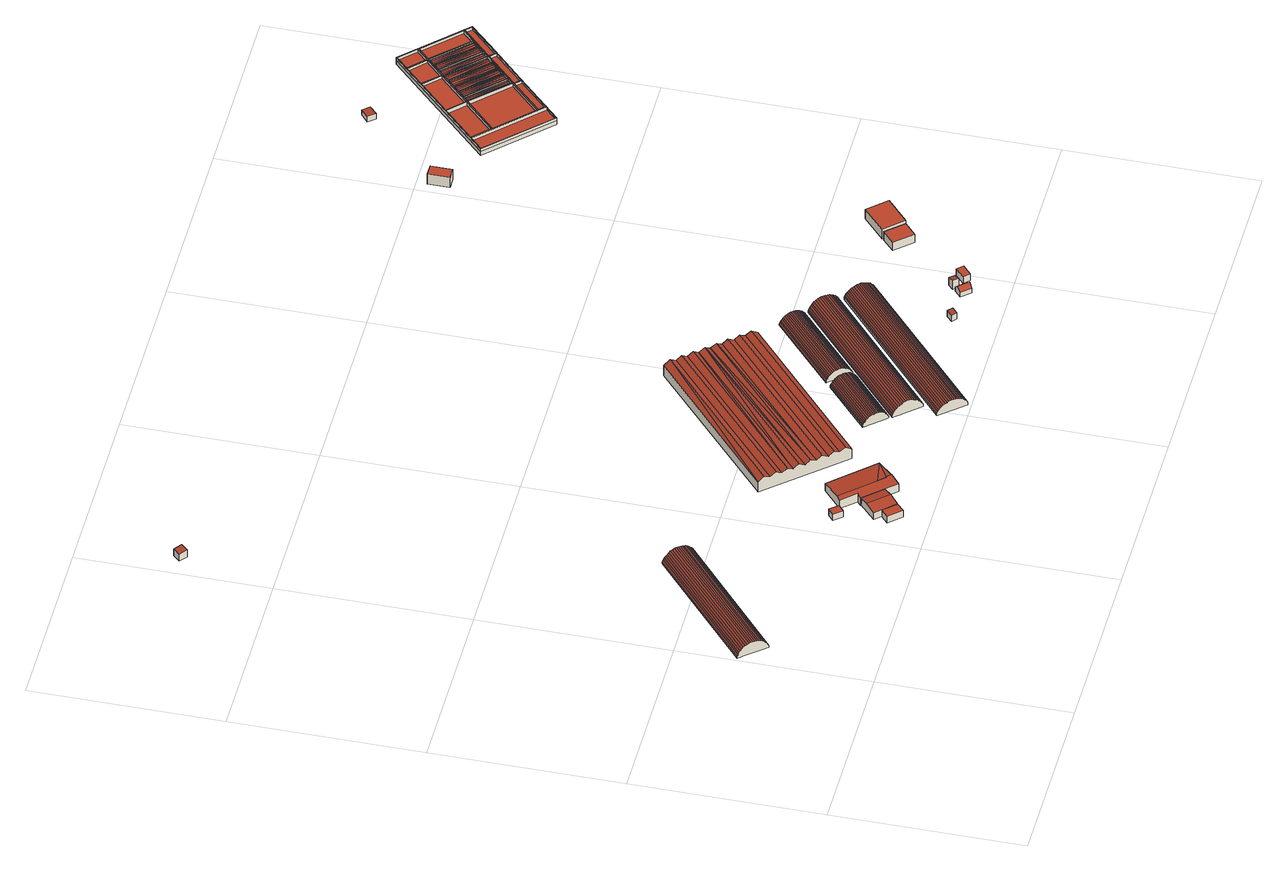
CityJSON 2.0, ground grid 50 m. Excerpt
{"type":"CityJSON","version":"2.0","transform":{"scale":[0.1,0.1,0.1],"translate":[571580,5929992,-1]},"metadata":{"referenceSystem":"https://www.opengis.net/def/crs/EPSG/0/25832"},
"CityObjects":{
"building1":{"type":"Building","attributes":{"Grundfläche 2D":"338.852267","Grundhöhe NN":"0.099"},"geometry":[{"type":"Solid","lod":"3","boundaries":[[[[0,1,2,3]],[[4,0,3,5]],[[6,4,5,7]],[[8,6,7,9]],[[10,8,9,11]],[[12,10,11,13]],[[14,12,13,15]],[[16,14,15,17]],[[18,16,17,19]],[[20,18,19,21]],[[22,20,21,23]],[[24,22,23,25]],[[26,24,25,27]],[[28,26,27,29]],[[30,28,29,31]],[[32,30,31,33]],[[34,32,33,35]],[[36,34,35,37]],[[38,36,37,39]],[[40,38,39,41]],[[42,43,44,45,46,47,48,41,39,37,35,33,31,29,27,25,23,21,19,17,15,13,11,9,7,5,3,2,49,50]],[[40,41,48,51]],[[52,53,54,55,1,0,4,6,8,10,12,14,16,18,20,22,24,26,28,30,32,34,36,38,40,51,56]],[[2,1,55,49]],[[53,52,56,51,48,47,46,45,44,43,42,50,49,55,54]]]],"semantics":{"surfaces":[{"type":"RoofSurface"},{"type":"WallSurface"},{"type":"GroundSurface"}],"values":[[0,0,0,0,0,0,0,0,0,0,0,0,0,0,0,0,0,0,0,0,1,1,1,1,2]]}}]},
"building2":{"type":"Building","attributes":{"Grundfläche 2D":"5.682394","Grundhöhe NN":"-0.002"},"geometry":[{"type":"Solid","lod":"3","boundaries":[[[[57,58,59,60]],[[61,62,60,59]],[[62,63,57,60]],[[63,64,58,57]],[[64,61,59,58]],[[64,63,62,61]]]],"semantics":{"surfaces":[{"type":"RoofSurface"},{"type":"WallSurface"},{"type":"GroundSurface"}],"values":[[0,1,1,1,1,2]]}}]},
"building3":{"type":"Building","attributes":{"Grundfläche 2D":"6.381788","Grundhöhe NN":"0.850"},"geometry":[{"type":"Solid","lod":"3","boundaries":[[[[65,66,67,68]],[[69,70,68,67]],[[70,71,65,68]],[[71,72,66,65]],[[72,69,67,66]],[[72,71,70,69]]]],"semantics":{"surfaces":[{"type":"RoofSurface"},{"type":"WallSurface"},{"type":"GroundSurface"}],"values":[[0,1,1,1,1,2]]}}]},
"building4":{"type":"Building","attributes":{"Grundfläche 2D":"54.134556","Grundhöhe NN":"0.961"},"geometry":[{"type":"Solid","lod":"3","boundaries":[[[[73,74,75]],[[76,77,73,75,78]],[[79,76,78,80]],[[81,74,73,82]],[[80,78,75,74,83,84]],[[79,80,84,85]],[[77,76,79,85,86]],[[73,77,86,87]],[[82,73,87,88]],[[81,82,88,89]],[[74,81,89,83]],[[88,87,86,85,84,83,89]]]],"semantics":{"surfaces":[{"type":"RoofSurface"},{"type":"WallSurface"},{"type":"GroundSurface"}],"values":[[0,0,0,0,1,1,1,1,1,1,1,2]]}}]},
"building5":{"type":"Building","attributes":{"Grundfläche 2D":"131.414158","Grundhöhe NN":"0.733"},"geometry":[{"type":"Solid","lod":"3","boundaries":[[[[90,91,92,93]],[[94,92,91]],[[94,95,92]],[[96,79,80,97,98,99,100,91,90,101]],[[102,94,91]],[[100,102,91]],[[94,99,98,95]],[[102,100,99,94]],[[103,104,97,80,79,105]],[[106,92,95,98,97,104,107]],[[93,92,106,108]],[[101,90,93,108,109]],[[96,101,109,110]],[[79,96,110,105]],[[109,108,106,107,104,103,105,110]]]],"semantics":{"surfaces":[{"type":"RoofSurface"},{"type":"WallSurface"},{"type":"GroundSurface"}],"values":[[0,0,0,0,0,1,1,1,1,1,1,1,1,1,2]]}}]},
"building6":{"type":"Building","attributes":{"Grundfläche 2D":"1256.843056","Grundhöhe NN":"0.139"},"geometry":[{"type":"Solid","lod":"3","boundaries":[[[[111,112,113]],[[111,113,114]],[[115,111,114,116]],[[117,115,116,118]],[[119,117,118,120]],[[121,119,120,122]],[[123,122,124]],[[121,122,123]],[[125,124,126]],[[123,124,125]],[[125,126,127]],[[128,127,129]],[[125,127,128]],[[130,129,131]],[[128,129,130]],[[132,133,131,134]],[[130,131,133]],[[135,132,134,136]],[[137,135,136,138]],[[139,137,138,140]],[[141,139,140,142]],[[143,141,142,144]],[[113,112,145,146]],[[144,142,140,138,136,134,131,129,127,126,124,122,120,118,116,114,113,146,147]],[[143,144,147,148]],[[112,111,115,117,119,121,123,125,128,130,133,132,135,137,139,141,143,148,145]],[[147,146,145,148]]]],"semantics":{"surfaces":[{"type":"RoofSurface"},{"type":"WallSurface"},{"type":"GroundSurface"}],"values":[[0,0,0,0,0,0,0,0,0,0,0,0,0,0,0,0,0,0,0,0,0,0,1,1,1,1,2]]}}]},
"building7":{"type":"Building","attributes":{"Grundfläche 2D":"120.732011","Grundhöhe NN":"0.427"},"geometry":[{"type":"Solid","lod":"3","boundaries":[[[[149,150,151,152]],[[153,150,149,154]],[[155,153,154,156]],[[157,155,156,158]],[[159,157,158,160]],[[161,159,160,162]],[[163,161,162,164]],[[165,163,164,166]],[[167,165,166,168]],[[169,167,168,170]],[[171,169,170,172]],[[173,171,172,174]],[[175,173,174,176]],[[177,175,176,178]],[[179,177,178,180]],[[181,179,180,182]],[[183,181,182,184]],[[185,183,184,186]],[[187,185,186,188]],[[189,187,188,190]],[[152,151,191,192]],[[193,194,195,196,197,198,199,200,201,202,190,188,186,184,182,180,178,176,174,172,170,168,166,164,162,160,158,156,154,149,152,192,203]],[[189,190,202,204]],[[151,150,153,155,157,159,161,163,165,167,169,171,173,175,177,179,181,183,185,187,189,204,205,206,207,208,209,210,211,212,191]],[[211,210,209,208,207,206,205,204,202,201,200,199,198,197,196,195,194,193,203,192,191,212]]]],"semantics":{"surfaces":[{"type":"RoofSurface"},{"type":"WallSurface"},{"type":"GroundSurface"}],"values":[[0,0,0,0,0,0,0,0,0,0,0,0,0,0,0,0,0,0,0,0,1,1,1,1,2]]}}]},
"building8":{"type":"Building","attributes":{"Grundfläche 2D":"373.213805","Grundhöhe NN":"0.312"},"geometry":[{"type":"Solid","lod":"3","boundaries":[[[[213,214,215,216]],[[217,214,213,218]],[[219,217,218,220]],[[221,219,220,222]],[[223,221,222,224]],[[225,223,224,226]],[[227,225,226,228]],[[229,227,228,230]],[[231,229,230,232]],[[233,231,232,234]],[[235,233,234,236]],[[237,235,236,238]],[[239,237,238,240]],[[241,239,240,242]],[[243,241,242,244]],[[245,243,244,246]],[[247,245,246,248]],[[249,247,248,250]],[[251,249,250,252]],[[253,251,252,254]],[[216,215,255,256]],[[257,258,259,260,261,262,263,254,252,250,248,246,244,242,240,238,236,234,232,230,228,226,224,222,220,218,213,216,256,264]],[[253,254,263,265]],[[215,214,217,219,221,223,225,227,229,231,233,235,237,239,241,243,245,247,249,251,253,265,266,267,268,269,270,271,272,273,255]],[[272,271,270,269,268,267,266,265,263,262,261,260,259,258,257,264,256,255,273]]]],"semantics":{"surfaces":[{"type":"RoofSurface"},{"type":"WallSurface"},{"type":"GroundSurface"}],"values":[[0,0,0,0,0,0,0,0,0,0,0,0,0,0,0,0,0,0,0,0,1,1,1,1,2]]}}]},
"building9":{"type":"Building","attributes":{"Grundfläche 2D":"407.333991","Grundhöhe NN":"0.289"},"geometry":[{"type":"Solid","lod":"3","boundaries":[[[[274,275,276,277]],[[278,274,277,279]],[[280,278,279,281]],[[282,280,281,283]],[[284,282,283,285]],[[286,284,285,287]],[[288,286,287,289]],[[290,288,289,291]],[[292,290,291,293]],[[294,292,293,295]],[[296,294,295,297]],[[298,296,297,299]],[[300,298,299,301]],[[302,300,301,303]],[[304,302,303,305]],[[306,304,305,307]],[[308,306,307,309]],[[310,308,309,311]],[[312,310,311,313]],[[314,312,313,315]],[[316,317,318,319,320,315,313,311,309,307,305,303,301,299,297,295,293,291,289,287,285,283,281,279,277,276,321,322]],[[314,315,320,323]],[[324,325,326,327,328,329,275,274,278,280,282,284,286,288,290,292,294,296,298,300,302,304,306,308,310,312,314,323,330]],[[276,275,329,321]],[[327,326,325,324,330,323,320,319,318,317,316,322,321,329,328]]]],"semantics":{"surfaces":[{"type":"RoofSurface"},{"type":"WallSurface"},{"type":"GroundSurface"}],"values":[[0,0,0,0,0,0,0,0,0,0,0,0,0,0,0,0,0,0,0,0,1,1,1,1,2]]}}]},
"building10":{"type":"Building","attributes":{"Grundfläche 2D":"174.908696","Grundhöhe NN":"0.243"},"geometry":[{"type":"Solid","lod":"3","boundaries":[[[[331,332,333,334]],[[335,331,334,336]],[[337,335,336,338]],[[339,337,338,340]],[[341,339,340,342]],[[343,341,342,344]],[[345,343,344,346]],[[347,345,346,348]],[[349,347,348,350]],[[351,349,350,352]],[[353,351,352,354]],[[355,353,354,356]],[[357,355,356,358]],[[359,357,358,360]],[[361,359,360,362]],[[363,361,362,364]],[[365,363,364,366]],[[367,365,366,368]],[[369,367,368,370]],[[371,369,370,372]],[[373,374,375,376,377,378,379,380,372,370,368,366,364,362,360,358,356,354,352,350,348,346,344,342,340,338,336,334,333,381,382]],[[371,372,380,383]],[[384,385,386,387,332,331,335,337,339,341,343,345,347,349,351,353,355,357,359,361,363,365,367,369,371,383,388]],[[333,332,387,381]],[[385,384,388,383,380,379,378,377,376,375,374,373,382,381,387,386]]]],"semantics":{"surfaces":[{"type":"RoofSurface"},{"type":"WallSurface"},{"type":"GroundSurface"}],"values":[[0,0,0,0,0,0,0,0,0,0,0,0,0,0,0,0,0,0,0,0,1,1,1,1,2]]}}]},
"building11":{"type":"Building","attributes":{"Grundfläche 2D":"3.061677","Grundhöhe NN":"0.054"},"geometry":[{"type":"Solid","lod":"3","boundaries":[[[[389,390,391,392]],[[393,394,392,391]],[[394,395,389,392]],[[395,396,390,389]],[[396,393,391,390]],[[396,395,394,393]]]],"semantics":{"surfaces":[{"type":"RoofSurface"},{"type":"WallSurface"},{"type":"GroundSurface"}],"values":[[0,1,1,1,1,2]]}}]},
"building12":{"type":"Building","attributes":{"Grundfläche 2D":"8.193374","Grundhöhe NN":"0.173"},"geometry":[{"type":"Solid","lod":"3","boundaries":[[[[397,398,399,400]],[[401,397,400,402]],[[402,400,399,403,404]],[[401,402,404,405]],[[398,397,401,405,406]],[[399,398,406,403]],[[404,403,406,405]]]],"semantics":{"surfaces":[{"type":"RoofSurface"},{"type":"WallSurface"},{"type":"GroundSurface"}],"values":[[0,0,1,1,1,1,2]]}}]},
"building13":{"type":"Building","attributes":{"Grundfläche 2D":"3.068790","Grundhöhe NN":"0.237"},"geometry":[{"type":"Solid","lod":"3","boundaries":[[[[407,408,409,410]],[[411,412,410,409]],[[412,413,407,410]],[[413,414,408,407]],[[414,411,409,408]],[[414,413,412,411]]]],"semantics":{"surfaces":[{"type":"RoofSurface"},{"type":"WallSurface"},{"type":"GroundSurface"}],"values":[[0,1,1,1,1,2]]}}]},
"building14":{"type":"Building","attributes":{"Grundfläche 2D":"7.420832","Grundhöhe NN":"0.067"},"geometry":[{"type":"Solid","lod":"3","boundaries":[[[[415,416,417,418]],[[419,420,418,417]],[[420,421,415,418]],[[421,422,416,415]],[[422,419,417,416]],[[422,421,420,419]]]],"semantics":{"surfaces":[{"type":"RoofSurface"},{"type":"WallSurface"},{"type":"GroundSurface"}],"values":[[0,1,1,1,1,2]]}}]},
"building15":{"type":"Building","attributes":{"Grundfläche 2D":"27.322802","Grundhöhe NN":"-0.134"},"geometry":[{"type":"Solid","lod":"3","boundaries":[[[[423,424,425,426]],[[427,428,426,425]],[[428,429,423,426]],[[429,430,424,423]],[[430,427,425,424]],[[430,429,428,427]]]],"semantics":{"surfaces":[{"type":"RoofSurface"},{"type":"WallSurface"},{"type":"GroundSurface"}],"values":[[0,1,1,1,1,2]]}}]},
"building16":{"type":"Building","attributes":{"Grundfläche 2D":"55.480690","Grundhöhe NN":"-0.134"},"geometry":[{"type":"Solid","lod":"3","boundaries":[[[[431,432,433,434]],[[435,436,434,433]],[[436,437,431,434]],[[437,438,432,431]],[[438,435,433,432]],[[438,437,436,435]]]],"semantics":{"surfaces":[{"type":"RoofSurface"},{"type":"WallSurface"},{"type":"GroundSurface"}],"values":[[0,1,1,1,1,2]]}}]},
"building17":{"type":"Building","attributes":{"Grundfläche 2D":"17.397596","Grundhöhe NN":"5.519"},"geometry":[{"type":"Solid","lod":"3","boundaries":[[[[439,440,441,442]],[[443,444,442,441]],[[444,445,439,442]],[[445,446,440,439]],[[446,443,441,440]],[[446,445,444,443]]]],"semantics":{"surfaces":[{"type":"RoofSurface"},{"type":"WallSurface"},{"type":"GroundSurface"}],"values":[[0,1,1,1,1,2]]}}]},
"building18":{"type":"Building","attributes":{"Grundfläche 2D":"7.051185","Grundhöhe NN":"5.485"},"geometry":[{"type":"Solid","lod":"3","boundaries":[[[[447,448,449,450]],[[451,452,450,449]],[[452,453,447,450]],[[453,454,448,447]],[[454,451,449,448]],[[454,453,452,451]]]],"semantics":{"surfaces":[{"type":"RoofSurface"},{"type":"WallSurface"},{"type":"GroundSurface"}],"values":[[0,1,1,1,1,2]]}}]},
"building19":{"type":"Building","attributes":{"Grundfläche 2D":"854.688067","Grundhöhe NN":"0.000"},"children":["building19-1","building19-2","building19-3","building19-4","building19-5","building19-6","building19-7","building19-8","building19-9","building19-10","building19-11","building19-12","building19-13","building19-14","building19-15"],"geometry":[{"type":"MultiSurface","lod":"3","boundaries":[[[455,456,457,458,459,460,461,462]],[[463,464,465,466,460,459,467,468,469]],[[456,470,471,472,473,474,475,476,457]],[[477,478,479]],[[477,480,478]],[[480,481,482]],[[480,482,478]],[[483,484,481]],[[485,486,483]],[[486,484,483]],[[484,482,481]],[[487,488,489]],[[490,488,487]],[[490,491,492]],[[492,488,490]],[[493,494,491]],[[495,496,493]],[[496,494,493]],[[494,492,491]],[[497,498,499,500,501,502,503,504,505,506,507,508,509,510,511,512,513,514,515,516,517,518]],[[519,520,521]],[[520,522,521]],[[523,524,522]],[[524,521,522]],[[525,526,527]],[[527,526,528]],[[524,523,526]],[[528,526,523]],[[529,530,531]],[[532,530,529]],[[532,533,534]],[[534,530,532]],[[535,536,533]],[[537,538,535]],[[538,536,535]],[[536,534,533]],[[539,540,541]],[[542,540,539]],[[542,543,544]],[[542,544,540]],[[545,546,543]],[[547,548,545]],[[545,548,546]],[[543,546,544]],[[549,550,551]],[[552,550,549]],[[552,553,554]],[[550,552,554]],[[555,556,553]],[[557,558,555]],[[558,556,555]],[[556,554,553]],[[559,560,561]],[[561,560,562]],[[559,563,564,560]],[[564,565,566]],[[564,566,560]],[[567,568,565]],[[567,569,570,568]],[[568,566,565]],[[560,566,562]],[[571,572,573]],[[572,574,575,573]],[[575,576,577]],[[578,579,577,576]],[[580,581,579,578]],[[582,583,581,580]],[[581,577,579]],[[577,573,575]],[[584,585,586,587,588,589,590,591,592,593,594,595,596]],[[597,598,599,600,601,602,603,604,605,606,607,608,609,610,611,612,613,614,615,616,617,618,619,620,621,622,623,624,625,626,627,628,629,630,631,632],[633,634,635,636,637,638,639],[640,641,642,643,644,645],[646,647,648,649,650,651,652,653],[654,655,656,657,658,659],[660,661,662,663,664,665,666],[667,668,669,670,671,672,673,674],[675,676,677,678,679,680,681],[682,683,684,685,686,687]],[[458,457,688,689,467,459]],[[477,679,678,677,483,481,480]],[[485,483,677,676]],[[663,662,661,660,495,493,491,490,487]],[[460,466,511,510]],[[522,520,635,634,633,527,528,523]],[[669,668,667,535,533,532,529]],[[667,674,537,535]],[[542,539,642,641,640,547,545,543]],[[552,549,655,654,659,557,555,553]],[[563,682,687,686,569,567,565,564]],[[575,574,650,649,578,576]],[[649,648,580,578]],[[689,609,468,467]],[[463,469,608,607]],[[464,463,607,606]],[[604,466,465,605]],[[460,594,593,461]],[[592,591,455,462]],[[456,590,589,470]],[[589,588,471,470]],[[472,614,613,473]],[[474,612,611,475]],[[610,688,457,476]],[[472,471,506,505]],[[680,679,477,479]],[[676,675,486,485]],[[675,681,484,486]],[[482,484,681,680,479,478]],[[487,489,664,663]],[[496,495,660,666]],[[666,665,494,496]],[[492,494,665,664,489,488]],[[471,588,587,690,691,586,585,584,692,693,596,595,509,508,507,506]],[[594,460,510,509,595]],[[603,512,511,466,604]],[[513,512,603,602]],[[515,514,601,600]],[[600,599,516,515]],[[570,569,686,685]],[[598,597,632,497,518,517]],[[500,499,498,497,632,631,694,695,630,629,696,697,628,627,698,699,626,625,700,701,624,623,702,703,622,621,704,705,620,619,706,707,618,617,616,708,709,615,614,472,505,504,503,502,501]],[[636,635,520,519]],[[525,527,633,639]],[[639,638,637,521,524,526,525]],[[637,636,519,521]],[[529,531,670,669]],[[538,537,674,673]],[[536,538,673,672]],[[536,672,671,670,531,530,534]],[[539,541,643,642]],[[548,547,640,645]],[[645,644,546,548]],[[544,546,644,643,541,540]],[[551,656,655,549]],[[659,658,558,557]],[[556,558,658,657]],[[554,556,657,656,551,550]],[[561,683,682,563,559]],[[568,570,685,684,683,561,562,566]],[[571,651,650,574,572]],[[646,583,582,580,648,647]],[[646,653,581,583]],[[581,653,652,651,571,573,577]],[[688,610,710,711]],[[689,688,711,712]],[[609,689,712,713]],[[610,609,713,710]],[[714,715,716,717]],[[715,718,719,716]],[[718,720,721,719]],[[720,714,717,721]],[[722,723,724,725]],[[723,726,727,724]],[[726,728,729,727]],[[728,722,725,729]],[[730,731,732,733]],[[731,734,735,732]],[[734,736,737,735]],[[736,730,733,737]],[[713,712,711,710],[724,727,729,725],[732,735,737,733],[721,717,716,719]],[[720,718,715,714]],[[728,726,723,722]],[[736,734,731,730]]],"semantics":{"surfaces":[{"type":"RoofSurface"},{"type":"WallSurface"},{"type":"GroundSurface"}],"values":[0,0,0,0,0,0,0,0,0,0,0,0,0,0,0,0,0,0,0,0,0,0,0,0,0,0,0,0,0,0,0,0,0,0,0,0,0,0,0,0,0,0,0,0,0,0,0,0,0,0,0,0,0,0,0,0,0,0,0,0,0,0,0,0,0,0,0,0,0,0,0,1,1,1,1,1,1,1,1,1,1,1,1,1,1,1,1,1,1,1,1,1,1,1,1,1,1,1,1,1,1,1,1,1,1,1,1,1,1,1,1,1,1,1,1,1,1,1,1,1,1,1,1,1,1,1,1,1,1,1,1,1,1,1,1,1,1,1,1,1,1,1,1,1,1,1,1,1,1,1,1,2,2,2,2]}}]},
"building19-1":{"type":"BuildingInstallation","parents":["building19"],"geometry":[{"type":"MultiSurface","lod":"3","boundaries":[[[738,739,740,517,516,741,742,743]],[[474,473,740,739]],[[744,745,746,747,748,749,740,473,613]],[[740,749,750]],[[751,752,740,750,753]],[[740,752,754]],[[755,756,517,740,754,757]],[[756,758,517]],[[759,517,758,760,761]],[[759,762,517]],[[763,764,765,766,767,768,769,598,517,762,770,771]],[[516,599,772,741]],[[773,774,775,742]],[[775,776,742]],[[777,778,779,780,612,474,739,738,743,742,776,781,782]]],"semantics":{"surfaces":[{"type":"RoofSurface"},{"type":"WallSurface"}],"values":[0,1,1,1,1,1,1,1,1,1,1,1,1,1,1]}}]},
"building19-2":{"type":"BuildingInstallation","parents":["building19"],"geometry":[{"type":"MultiSurface","lod":"3","boundaries":[[[783,778,777,784]],[[784,777,782,785]],[[786,779,778,783]]],"semantics":{"surfaces":[{"type":"RoofSurface"},{"type":"WallSurface"}],"values":[0,1,1]}}]},
"building19-3":{"type":"BuildingInstallation","parents":["building19"],"geometry":[{"type":"MultiSurface","lod":"3","boundaries":[[[455,691,690,456]],[[587,590,456,690]],[[591,586,691,455]]],"semantics":{"surfaces":[{"type":"RoofSurface"},{"type":"WallSurface"}],"values":[0,1,1]}}]},
"building19-4":{"type":"BuildingInstallation","parents":["building19"],"geometry":[{"type":"MultiSurface","lod":"3","boundaries":[[[475,787,476]],[[783,784,788,787,475]],[[789,469,468,788,784]],[[611,786,783,475]],[[789,784,785,790,608,469]],[[788,468,609,610,476,787]]],"semantics":{"surfaces":[{"type":"RoofSurface"},{"type":"WallSurface"}],"values":[0,0,0,1,1,1]}}]},
"building19-5":{"type":"BuildingInstallation","parents":["building19"],"geometry":[{"type":"MultiSurface","lod":"3","boundaries":[[[708,746,745,709]],[[616,747,746,708]],[[744,615,709,745]]],"semantics":{"surfaces":[{"type":"RoofSurface"},{"type":"WallSurface"}],"values":[0,1,1]}}]},
"building19-6":{"type":"BuildingInstallation","parents":["building19"],"geometry":[{"type":"MultiSurface","lod":"3","boundaries":[[[697,696,791,764,763,792]],[[791,696,629,656,765,764]],[[771,639,628,697,792,763]]],"semantics":{"surfaces":[{"type":"RoofSurface"},{"type":"WallSurface"}],"values":[0,1,1]}}]},
"building19-7":{"type":"BuildingInstallation","parents":["building19"],"geometry":[{"type":"MultiSurface","lod":"3","boundaries":[[[793,707,706,750,749,794]],[[619,753,750,706]],[[748,795,796,618,707,793,794,749]]],"semantics":{"surfaces":[{"type":"RoofSurface"},{"type":"WallSurface"}],"values":[0,1,1]}}]},
"building19-8":{"type":"BuildingInstallation","parents":["building19"],"geometry":[{"type":"MultiSurface","lod":"3","boundaries":[[[702,797,798,703]],[[623,799,797,702]],[[798,797,799,800]],[[703,798,800,622]]],"semantics":{"surfaces":[{"type":"RoofSurface"},{"type":"WallSurface"}],"values":[0,1,1,1]}}]},
"building19-9":{"type":"BuildingInstallation","parents":["building19"],"geometry":[{"type":"MultiSurface","lod":"3","boundaries":[[[801,742,741,514,513,802,803,804]],[[801,804,805,806]],[[806,773,742,801]],[[802,513,602,605,465]],[[601,514,741,772]],[[465,464,803,802]],[[464,606,805,804,803]]],"semantics":{"surfaces":[{"type":"RoofSurface"},{"type":"WallSurface"}],"values":[0,1,1,1,1,1,1]}}]},
"building19-10":{"type":"BuildingInstallation","parents":["building19"],"geometry":[{"type":"MultiSurface","lod":"3","boundaries":[[[699,698,762,759,807]],[[627,770,762,698]],[[761,645,626,699,807,759]]],"semantics":{"surfaces":[{"type":"RoofSurface"},{"type":"WallSurface"}],"values":[0,1,1]}}]},
"building19-11":{"type":"BuildingInstallation","parents":["building19"],"geometry":[{"type":"MultiSurface","lod":"3","boundaries":[[[695,694,768,767,808]],[[631,769,768,694]],[[766,809,630,695,808,767]]],"semantics":{"surfaces":[{"type":"RoofSurface"},{"type":"WallSurface"}],"values":[0,1,1]}}]},
"building19-12":{"type":"BuildingInstallation","parents":["building19"],"geometry":[{"type":"MultiSurface","lod":"3","boundaries":[[[810,776,775,811]],[[774,812,811,775]],[[810,811,812,813]],[[813,781,776,810]]],"semantics":{"surfaces":[{"type":"RoofSurface"},{"type":"WallSurface"}],"values":[0,1,1,1]}}]},
"building19-13":{"type":"BuildingInstallation","parents":["building19"],"geometry":[{"type":"MultiSurface","lod":"3","boundaries":[[[704,754,752,705]],[[621,757,754,704]],[[751,620,705,752]]],"semantics":{"surfaces":[{"type":"RoofSurface"},{"type":"WallSurface"}],"values":[0,1,1]}}]},
"building19-14":{"type":"BuildingInstallation","parents":["building19"],"geometry":[{"type":"MultiSurface","lod":"3","boundaries":[[[701,700,814,758,756,815]],[[625,643,760,758,814,700]],[[755,816,624,701,815,756]]],"semantics":{"surfaces":[{"type":"RoofSurface"},{"type":"WallSurface"}],"values":[0,1,1]}}]},
"building19-15":{"type":"BuildingInstallation","parents":["building19"],"geometry":[{"type":"MultiSurface","lod":"3","boundaries":[[[461,693,692,462]],[[584,592,462,692]],[[461,593,596,693]]],"semantics":{"surfaces":[{"type":"RoofSurface"},{"type":"WallSurface"}],"values":[0,1,1]}}]}
},
"vertices":[
[306,598,22],[304,600,17],[8,344,17],[9,342,22],[308,596,27],[11,340,27],[310,593,31],[13,337,31],[312,590,35],[16,334,35],[315,587,39],[19,331,39],[319,583,42],[22,327,42],[322,579,44],[25,323,44],[326,575,46],[29,319,46],[329,571,47],[32,315,47],[333,567,47],[36,311,47],[336,563,47],[39,307,47],[340,559,46],[43,303,46],[343,555,44],[46,299,44],[347,551,42],[50,295,42],[350,547,39],[53,291,39],[353,543,35],[56,288,35],[355,540,31],[59,284,31],[358,538,27],[61,282,27],[359,536,22],[63,280,22],[361,534,17],[64,278,17],[13,337,11],[19,331,11],[53,291,11],[56,288,11],[59,284,11],[63,280,11],[64,278,11],[8,344,11],[9,342,11],[361,534,11],[315,587,11],[312,590,11],[310,593,11],[304,600,11],[359,536,11],
[64,1763,30],[48,1745,30],[65,1729,33],[82,1747,33],[65,1729,10],[82,1747,10],[64,1763,10],[48,1745,10],
[562,209,38],[579,223,38],[561,245,38],[544,231,38],[561,245,18],[544,231,18],[562,209,18],[579,223,18],
[584,118,41],[612,84,42],[615,86,41],[593,157,46],[569,134,41],[638,108,46],[615,177,41],[660,128,41],[593,67,42],[563,99,41],[612,84,20],[660,128,20],[615,177,20],[569,134,20],[584,118,20],[563,99,20],[593,67,20],
[603,233,46],[679,152,46],[752,163,39],[649,274,39],[700,134,44],[710,123,44],[626,188,44],[686,100,41],[710,123,46],[700,134,46],[698,132,46],[592,224,44],[698,132,44],[660,128,17],[686,100,17],[615,177,17],[752,163,17],[710,123,17],[649,274,17],[592,224,17],[626,188,17],
[988,740,54],[976,754,42],[613,433,42],[624,420,54],[998,728,45],[635,408,45],[1009,716,54],[646,396,54],[1019,705,45],[656,384,45],[1029,693,54],[666,372,54],[1040,681,45],[677,360,45],[1051,668,54],[688,348,54],[698,336,45],[1061,657,45],[709,324,54],[1072,644,54],[720,312,45],[1093,621,54],[1083,633,45],[730,300,54],[1104,608,45],[741,287,45],[1115,596,54],[751,276,54],[1125,585,45],[762,264,45],[1135,573,54],[772,252,54],[1147,559,42],[784,239,42],[976,754,11],[613,433,11],[784,239,11],[1147,559,11],
[1069,296,22],[944,186,22],[946,185,18],[1070,294,18],[943,188,26],[1067,297,26],[941,190,30],[1065,300,30],[939,192,34],[1063,302,33],[936,195,37],[1060,305,37],[933,198,39],[1058,308,39],[930,202,41],[1055,311,41],[927,205,43],[1052,315,42],[924,209,43],[1049,318,43],[921,212,44],[1046,322,44],[918,215,43],[1043,325,43],[915,219,43],[1040,328,42],[912,222,41],[1037,332,41],[910,226,39],[1034,335,39],[907,229,37],[1031,338,37],[904,232,34],[1029,341,33],[902,234,30],[1026,344,30],[900,236,26],[1024,346,26],[899,238,22],[1023,348,22],[897,239,18],[1022,349,18],[946,185,14],[1070,294,14],[1067,297,14],[1060,305,14],[1055,311,14],[1049,318,14],[1046,322,14],[1043,325,14],[1029,341,14],[1026,344,14],[1023,348,14],[1022,349,14],[1069,296,14],[897,239,14],[899,238,14],[900,236,14],[907,229,14],[912,222,14],[915,219,14],[941,190,14],[943,188,14],[944,186,14],
[951,176,22],[1279,463,22],[1278,464,17],[950,177,17],[1280,461,27],[953,174,27],[1283,458,32],[955,171,32],[1285,455,36],[958,168,36],[1288,452,40],[961,165,40],[1291,448,43],[964,161,43],[1295,444,46],[968,157,46],[1299,440,48],[971,153,48],[1302,436,49],[975,149,49],[1306,432,49],[979,145,49],[1309,428,49],[982,141,49],[1313,423,48],[986,137,48],[1317,419,46],[989,132,46],[1320,415,43],[993,128,43],[1324,412,40],[996,125,40],[1327,408,36],[999,121,36],[1329,405,32],[1002,118,32],[1331,403,27],[1004,116,27],[1333,401,22],[1006,114,22],[1334,400,17],[1007,113,17],[1278,464,13],[950,177,13],[955,171,13],[958,168,13],[964,161,13],[968,157,13],[1004,116,13],[1006,114,13],[1007,113,13],[951,176,13],[1334,400,13],[1333,401,13],[1329,405,13],[1320,415,13],[1309,428,13],[1306,432,13],[1299,440,13],[1280,461,13],[1279,463,13],
[1345,388,24],[1344,390,20],[981,73,20],[983,71,24],[1347,386,28],[985,69,28],[1349,383,32],[987,66,32],[1352,380,36],[990,63,36],[1355,377,39],[993,60,39],[1358,374,41],[996,56,41],[1361,370,43],[999,52,43],[1365,366,45],[1003,49,45],[1368,362,46],[1006,45,46],[1371,358,46],[1009,41,46],[1375,355,46],[1013,37,46],[1378,351,45],[1016,33,45],[1381,347,43],[1019,30,43],[1385,343,41],[1023,26,41],[1388,340,39],[1026,22,39],[1391,336,36],[1029,19,36],[1393,333,32],[1031,16,32],[1396,331,28],[1034,13,28],[1398,328,24],[1036,11,24],[1399,327,20],[1037,9,20],[987,66,13],[990,63,13],[1026,22,13],[1036,11,13],[1037,9,13],[981,73,13],[983,71,13],[1399,327,13],[1388,340,13],[1378,351,13],[1375,355,13],[1352,380,13],[1347,386,13],[1344,390,13],[1391,336,13],
[1219,520,20],[1218,522,16],[1037,363,16],[1039,362,20],[1220,519,24],[1040,360,24],[1222,516,27],[1042,358,28],[1224,514,31],[1044,355,31],[1227,511,34],[1047,352,34],[1230,508,37],[1050,349,37],[1233,505,39],[1053,346,39],[1236,501,40],[1056,342,40],[1239,498,41],[1059,339,41],[1242,494,41],[1062,336,41],[1245,491,41],[1065,332,41],[1248,488,40],[1068,329,40],[1251,484,39],[1071,325,39],[1254,481,37],[1073,322,37],[1256,478,34],[1076,319,34],[1259,475,31],[1079,316,31],[1261,472,27],[1081,314,28],[1263,470,24],[1083,311,24],[1265,468,20],[1084,310,20],[1266,467,16],[1086,308,16],[1042,358,12],[1044,355,12],[1068,329,12],[1073,322,12],[1076,319,12],[1083,311,12],[1084,310,12],[1086,308,12],[1037,363,12],[1039,362,12],[1266,467,12],[1248,488,12],[1242,494,12],[1239,498,12],[1218,522,12],[1251,484,12],
[1343,132,30],[1328,117,30],[1338,107,32],[1353,121,32],[1338,107,11],[1353,121,11],[1343,132,11],[1328,117,11],
[1427,125,37],[1418,117,26],[1439,93,26],[1449,101,37],[1436,134,26],[1458,110,26],[1439,93,12],[1458,110,12],[1436,134,12],[1418,117,12],
[1465,142,37],[1454,154,37],[1440,141,41],[1452,129,41],[1440,141,12],[1452,129,12],[1465,142,12],[1454,154,12],
[1494,145,32],[1468,122,32],[1483,107,32],[1509,130,32],[1483,107,11],[1509,130,11],[1494,145,11],[1468,122,11],
[1590,271,36],[1623,301,36],[1582,346,36],[1549,316,36],[1582,346,9],[1549,316,9],[1590,271,9],[1623,301,9],
[1585,351,39],[1629,303,40],[1692,359,40],[1648,408,39],[1692,359,9],[1648,408,9],[1585,351,9],[1629,303,9],
[1468,1402,97],[1498,1402,97],[1498,1459,97],[1468,1459,97],[1498,1459,65],[1468,1459,65],[1468,1402,65],[1498,1402,65],
[1671,1634,82],[1694,1654,80],[1679,1672,80],[1656,1652,82],[1679,1672,65],[1656,1652,65],[1671,1634,65],[1694,1654,65],
[1805,1588,121],[1807,1590,121],[1839,1623,121],[1804,1589,121],[1757,1542,121],[1677,1461,121],[1758,1541,121],[1760,1543,121],[1562,1347,121],[1592,1377,121],[1595,1379,121],[1675,1459,121],[1560,1347,121],[1713,1193,121],[1713,1194,121],[1838,1620,121],[1879,1579,121],[1881,1577,121],[1971,1486,121],[1973,1485,121],[1989,1468,121],[1993,1469,121],[1818,1510,119],[1902,1422,121],[1904,1424,119],[1816,1508,121],[1812,1504,122],[1899,1419,122],[1808,1501,121],[1895,1415,121],[1806,1498,119],[1892,1412,119],[1850,1542,119],[1934,1454,121],[1936,1456,119],[1848,1540,121],[1844,1536,122],[1931,1451,122],[1840,1533,121],[1927,1447,121],[1837,1530,119],[1923,1443,119],[1720,1418,124],[1750,1447,124],[1752,1449,124],[1784,1481,124],[1786,1483,124],[1845,1543,124],[1848,1545,124],[1851,1548,124],[1881,1577,124],[1879,1579,124],[1802,1503,124],[1801,1502,124],[1718,1420,124],[1677,1461,124],[1675,1459,124],[1716,1418,124],[1636,1338,124],[1637,1336,124],[1719,1416,124],[1809,1325,124],[1811,1327,124],[1808,1330,124],[1854,1375,119],[1768,1461,119],[1852,1373,121],[1766,1459,121],[1762,1455,122],[1849,1370,122],[1840,1361,119],[1845,1366,121],[1754,1448,119],[1758,1452,121],[1834,1526,119],[1919,1438,121],[1921,1440,119],[1832,1524,121],[1828,1520,122],[1915,1435,122],[1825,1517,121],[1911,1431,121],[1822,1514,119],[1907,1427,119],[1785,1478,119],[1869,1390,121],[1871,1392,119],[1783,1476,121],[1779,1472,122],[1866,1386,122],[1775,1468,121],[1862,1382,121],[1772,1465,119],[1857,1378,119],[1751,1445,119],[1836,1356,121],[1838,1358,119],[1749,1442,121],[1745,1438,122],[1832,1353,122],[1742,1435,121],[1828,1349,121],[1739,1432,119],[1825,1345,119],[1735,1428,119],[1819,1341,121],[1821,1342,119],[1819,1340,121],[1735,1429,119],[1732,1426,121],[1728,1422,122],[1816,1337,122],[1725,1419,121],[1811,1333,121],[1723,1417,119],[1809,1331,119],[1888,1409,119],[1802,1495,119],[1886,1407,121],[1801,1495,119],[1799,1493,121],[1795,1489,122],[1882,1404,122],[1791,1486,121],[1792,1486,121],[1788,1482,119],[1878,1400,121],[1874,1396,119],[1874,1395,119],[1801,1502,113],[1802,1503,113],[1847,1547,113],[1849,1549,113],[1879,1579,113],[1838,1620,113],[1807,1590,113],[1805,1588,113],[1760,1543,113],[1758,1541,113],[1677,1461,113],[1718,1420,113],[1799,1500,113],[1808,1330,113],[1811,1327,113],[1809,1325,113],[1719,1416,113],[1637,1336,113],[1636,1338,113],[1716,1418,113],[1675,1459,113],[1595,1379,113],[1592,1377,113],[1562,1347,113],[1713,1194,113],[1713,1193,113],[1993,1469,113],[1989,1468,113],[1973,1485,113],[1971,1486,113],[1881,1577,113],[1851,1548,113],[1848,1545,113],[1845,1543,113],[1834,1532,113],[1832,1529,113],[1819,1516,113],[1816,1513,113],[1803,1500,113],[1800,1498,113],[1786,1483,113],[1784,1481,113],[1769,1466,113],[1766,1464,113],[1752,1449,113],[1750,1447,113],[1736,1434,113],[1734,1431,113],[1720,1418,113],[1754,1448,113],[1758,1452,113],[1768,1461,113],[1854,1375,113],[1852,1373,113],[1845,1366,113],[1840,1361,113],[1772,1465,113],[1775,1468,113],[1785,1478,113],[1871,1392,113],[1862,1382,113],[1857,1378,113],[1874,1395,113],[1874,1396,113],[1788,1482,113],[1791,1486,113],[1801,1495,113],[1888,1409,113],[1886,1407,113],[1878,1400,113],[1742,1435,113],[1751,1445,113],[1838,1358,113],[1828,1349,113],[1825,1345,113],[1739,1432,113],[1837,1530,113],[1840,1533,113],[1848,1540,113],[1850,1542,113],[1936,1456,113],[1927,1447,113],[1923,1443,113],[1825,1517,113],[1832,1524,113],[1834,1526,113],[1921,1440,113],[1919,1438,113],[1911,1431,113],[1907,1427,113],[1822,1514,113],[1892,1412,113],[1806,1498,113],[1808,1501,113],[1812,1504,113],[1818,1510,113],[1904,1424,113],[1895,1415,113],[1735,1429,113],[1821,1342,113],[1819,1340,113],[1809,1331,113],[1723,1417,113],[1728,1422,113],[1839,1623,113],[1560,1347,113],[1849,1549,121],[1847,1547,121],[1801,1502,121],[1799,1500,121],[1734,1431,121],[1736,1434,121],[1750,1447,121],[1752,1449,121],[1766,1464,121],[1769,1466,121],[1784,1481,121],[1786,1483,121],[1800,1498,121],[1803,1500,121],[1816,1513,121],[1819,1516,121],[1832,1529,121],[1834,1532,121],[1848,1545,121],[1851,1548,121],[1993,1469,100],[1839,1623,100],[1560,1347,100],[1713,1193,100],[1851,1548,10],[1849,1549,10],[1849,1549,100],[1851,1548,100],[1847,1547,10],[1847,1547,100],[1848,1545,10],[1848,1545,100],[1720,1418,10],[1718,1420,10],[1718,1420,100],[1720,1418,100],[1716,1418,10],[1716,1418,100],[1718,1416,10],[1718,1416,100],[1803,1500,10],[1801,1502,10],[1801,1502,100],[1803,1500,100],[1799,1500,10],[1799,1500,100],[1801,1498,10],[1801,1498,100],
[1896,1408,124],[1973,1485,124],[1971,1486,124],[1728,1245,124],[1730,1243,124],[1895,1407,124],[1941,1456,113],[1941,1456,121],[1939,1454,121],[1939,1454,113],[1925,1440,113],[1925,1440,121],[1923,1438,121],[1909,1425,113],[1909,1425,121],[1923,1438,113],[1907,1423,121],[1876,1392,113],[1876,1392,121],[1907,1423,113],[1874,1390,121],[1859,1375,121],[1874,1390,113],[1859,1375,113],[1857,1373,121],[1842,1358,121],[1840,1356,121],[1840,1356,113],[1826,1343,113],[1826,1343,121],[1824,1341,121],[1824,1341,113],[1857,1373,113],[1842,1358,113],[1728,1245,113],[1730,1243,113],[1810,1323,113],[1810,1323,121],[1812,1325,121],[1893,1405,121],[1895,1407,121],[1895,1407,113],[1896,1408,113],[1812,1325,113],[1893,1405,113],
[1911,1391,121],[1909,1389,121],[1909,1389,113],[1911,1391,113],
[1935,1412,121],[1834,1312,121],[1829,1309,121],[1827,1307,113],
[1838,1358,121],[1840,1361,121],
[1837,1529,121],[1923,1442,121],[1923,1442,113],[1837,1529,113],
[1891,1408,121],[1893,1410,121],[1891,1408,113],[1893,1410,113],
[1746,1227,124],[1595,1379,124],[1592,1377,124],[1744,1225,124],[1744,1225,113],[1746,1227,113],
[1857,1378,121],
[1738,1432,121],[1738,1432,113],
[1828,1309,121],[1826,1307,121],[1826,1307,113],[1828,1309,113],
[1871,1392,121],[1788,1481,121],[1788,1481,113]
]}
